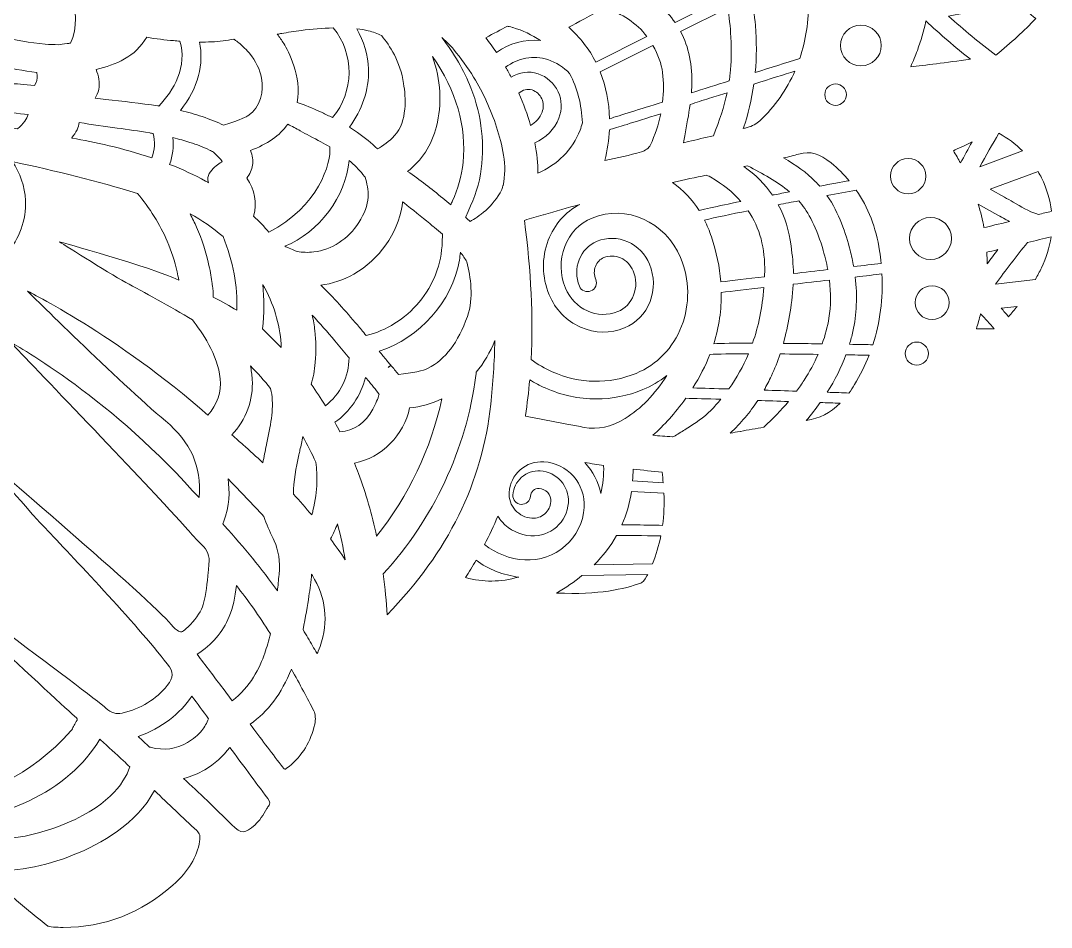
# Model space of a CAD drawing. Header units: millimetres. Extents: x -1647 to 2455, y -685 to 37.
# Drawn here: x 1462.7 to 1755.1, y -570.8 to -313.5 of the extents above; entities that cross this region are included whole.
import ezdxf

# ---------------------------------------------------------------- set-up
doc = ezdxf.new("R2010")
doc.units = ezdxf.units.MM
doc.header["$MEASUREMENT"] = 0
doc.layers.add('Layer 5', color=7, linetype='Continuous')

msp = doc.modelspace()

# ---------------------------------------------------------------- linework, layer by layer
at = {"layer": 'Layer 5', "lineweight": 0}
for points, knots in [([(1457.05, -318.14), (1461.62, -310.82), (1462.39, -301.49), (1459.11, -293.52), (1461.89, -293.96), (1464.48, -294.44), (1466.99, -294.98), (1468.78, -295.38), (1470.51, -295.79), (1472.13, -296.22), (1474.86, -298.96), (1476.84, -302.94), (1477.72, -307.45), (1478.1, -309.38), (1479.11, -315.85), (1476.86, -319.93), (1476.53, -319.97), (1476.21, -320.01), (1475.91, -320.05), (1474.88, -320.17), (1474.1, -320.27), (1473.54, -320.35), (1472.26, -320.36), (1470.95, -320.3), (1469.65, -320.18), (1465.41, -319.79), (1461.26, -319.01), (1457.05, -318.14)], [0, 0, 0, 0, 1, 1, 1, 2, 2, 2, 3, 3, 3, 4, 4, 4, 5, 5, 5, 6, 6, 6, 7, 7, 7, 8, 8, 8, 9, 9, 9, 9]), ([(1637.48, -304.98), (1642.56, -302.22), (1648.08, -299.24), (1653.56, -296.28), (1657.63, -298.91), (1660.7, -302.69), (1662.34, -307.03), (1662.34, -307.03), (1648.37, -314.06), (1648.37, -314.06), (1645.76, -310.31), (1642.1, -307.25), (1637.48, -304.98)], [0, 0, 0, 0, 1, 1, 1, 2, 2, 2, 3, 3, 3, 4, 4, 4, 4]), ([(1683.77, -324.24), (1679.75, -325.52), (1675.47, -326.89), (1671.12, -328.28), (1671.53, -323.89), (1671.56, -319.4), (1671.17, -314.9), (1670.92, -311.89), (1670.43, -309.17), (1669.71, -306.68), (1669.71, -306.68), (1685.41, -298.78), (1685.41, -298.78), (1685.94, -301.37), (1686.22, -304.32), (1686.25, -307.69), (1686.32, -313.63), (1685.49, -319.15), (1683.77, -324.24)], [0, 0, 0, 0, 1, 1, 1, 2, 2, 2, 3, 3, 3, 4, 4, 4, 5, 5, 5, 6, 6, 6, 6]), ([(1628.48, -309.85), (1633.43, -311.66), (1637.44, -314.11), (1640.41, -318.06), (1640.41, -318.06), (1625.93, -325.35), (1625.93, -325.35), (1624, -321.55), (1621.4, -318.22), (1618.21, -315.43), (1620.66, -314.1), (1624.22, -312.16), (1628.48, -309.85)], [0, 0, 0, 0, 1, 1, 1, 2, 2, 2, 3, 3, 3, 4, 4, 4, 4]), ([(1653.01, -334.04), (1653.06, -333.4), (1653.1, -332.76), (1653.13, -332.11), (1653.39, -326.25), (1652.29, -321.04), (1649.94, -316.63), (1649.94, -316.63), (1663.22, -309.95), (1663.22, -309.95), (1663.8, -312.47), (1664.05, -315.14), (1664.2, -318.26), (1664.4, -322.33), (1664.34, -325.59), (1664.02, -328.53), (1663.94, -329.23), (1663.85, -329.92), (1663.74, -330.63), (1660.08, -331.79), (1656.46, -332.94), (1653.01, -334.04)], [0, 0, 0, 0, 1, 1, 1, 2, 2, 2, 3, 3, 3, 4, 4, 4, 5, 5, 5, 6, 6, 6, 7, 7, 7, 7]), ([(1739.42, -323.35), (1734.82, -319.87), (1730.3, -316.15), (1725.95, -312.25), (1730.8, -311.36), (1737.48, -310.14), (1745.46, -308.69), (1747.23, -310.08), (1748.98, -311.52), (1750.69, -312.97), (1747.42, -316.38), (1743.72, -319.78), (1739.42, -323.35)], [0, 0, 0, 0, 1, 1, 1, 2, 2, 2, 3, 3, 3, 4, 4, 4, 4]), ([(1537.37, -320.01), (1536.81, -319.1), (1536.2, -318.22), (1535.53, -317.37), (1535.96, -317.31), (1536.39, -317.25), (1536.82, -317.17), (1538.45, -316.89), (1540.38, -316.57), (1542.34, -316.3), (1545.33, -315.9), (1548.38, -315.66), (1551.44, -315.59), (1557.47, -322.97), (1557.36, -333.7), (1551.22, -341.05), (1550.24, -340.55), (1549.23, -340.07), (1548.23, -339.61), (1548.23, -339.61), (1547.65, -339.35), (1547.65, -339.35), (1545.58, -338.4), (1543.44, -337.42), (1541.19, -336.72), (1542.57, -329.35), (1538.65, -322.12), (1537.37, -320.01)], [0, 0, 0, 0, 1, 1, 1, 2, 2, 2, 3, 3, 3, 4, 4, 4, 5, 5, 5, 6, 6, 6, 7, 7, 7, 8, 8, 8, 9, 9, 9, 9]), ([(1597.7, -322.55), (1596.75, -321.12), (1595.75, -319.73), (1594.73, -318.39), (1596.9, -317.17), (1598.92, -316.09), (1600.87, -315.12), (1601.06, -315.14), (1601.46, -315.22), (1602.3, -315.47), (1602.3, -315.47), (1602.35, -315.48), (1602.35, -315.48), (1605.21, -316.32), (1607.82, -317.55), (1610.17, -319.17), (1605.82, -318.73), (1601.34, -319.92), (1597.7, -322.55)], [0, 0, 0, 0, 1, 1, 1, 2, 2, 2, 3, 3, 3, 4, 4, 4, 5, 5, 5, 6, 6, 6, 6]), ([(1701.1, -326.37), (1697.91, -326.37), (1695.31, -323.77), (1695.31, -320.58), (1695.31, -317.39), (1697.91, -314.79), (1701.1, -314.79), (1704.29, -314.79), (1706.89, -317.39), (1706.89, -320.58), (1706.89, -323.77), (1704.29, -326.37), (1701.1, -326.37)], [0, 0, 0, 0, 1, 1, 1, 2, 2, 2, 3, 3, 3, 4, 4, 4, 4]), ([(1717.11, -321.99), (1718.14, -319.29), (1718.95, -316.48), (1719.52, -313.63), (1723.59, -317.41), (1727.83, -321.05), (1732.16, -324.49), (1725.14, -325.42), (1719.17, -326.18), (1715.22, -326.63), (1715.93, -324.97), (1716.56, -323.44), (1717.11, -321.99)], [0, 0, 0, 0, 1, 1, 1, 2, 2, 2, 3, 3, 3, 4, 4, 4, 4]), ([(1486.85, -335.89), (1485.87, -335.78), (1484.87, -335.68), (1483.87, -335.57), (1484.34, -334.79), (1484.69, -333.96), (1484.89, -333.07), (1485.35, -331.1), (1484.8, -329.16), (1484.16, -327.4), (1489.64, -326.04), (1495.38, -323.78), (1498.5, -318.19), (1501.14, -318.75), (1503.72, -319.01), (1506.13, -319.21), (1506.74, -319.26), (1507.33, -319.3), (1507.91, -319.34), (1510.1, -326.34), (1506.18, -333.51), (1501.92, -337.77), (1501.84, -337.76), (1501.76, -337.74), (1501.68, -337.73), (1496.75, -336.95), (1491.73, -336.41), (1486.85, -335.89)], [0, 0, 0, 0, 1, 1, 1, 2, 2, 2, 3, 3, 3, 4, 4, 4, 5, 5, 5, 6, 6, 6, 7, 7, 7, 8, 8, 8, 9, 9, 9, 9]), ([(1561.4, -327.3), (1561.26, -323.31), (1560.12, -319.38), (1558.09, -315.83), (1559.27, -315.96), (1560.35, -316.14), (1561.35, -316.39), (1562.71, -316.72), (1563.97, -317.19), (1565.09, -317.79), (1565.12, -317.8), (1565.16, -317.82), (1565.19, -317.84), (1567.42, -320.61), (1570.42, -325), (1571.37, -331.4), (1571.99, -335.18), (1572.48, -342.12), (1568.83, -346.16), (1567.35, -347.8), (1565.45, -349.06), (1563.94, -349.91), (1562.31, -348.29), (1560.38, -346.7), (1558.33, -345.26), (1557.58, -344.74), (1556.79, -344.22), (1555.98, -343.71), (1559.63, -339.05), (1561.59, -333.13), (1561.4, -327.3)], [0, 0, 0, 0, 1, 1, 1, 2, 2, 2, 3, 3, 3, 4, 4, 4, 5, 5, 5, 6, 6, 6, 7, 7, 7, 8, 8, 8, 9, 9, 9, 10, 10, 10, 10]), ([(1590.23, -370.5), (1589.84, -370.12), (1589.42, -369.74), (1588.96, -369.32), (1588.98, -369.28), (1588.99, -369.25), (1589.01, -369.21), (1590.99, -364.96), (1592.45, -361.28), (1593.16, -357.13), (1594.54, -349.11), (1593.61, -340.64), (1590.47, -332.63), (1588.52, -327.64), (1585.74, -322.83), (1582.19, -318.27), (1583.85, -319.83), (1585.09, -321.03), (1585.32, -321.35), (1585.39, -321.46), (1585.46, -321.56), (1585.54, -321.66), (1587.66, -324.22), (1589.57, -326.87), (1591.22, -329.56), (1593.94, -334.01), (1596.14, -338.78), (1597.75, -343.75), (1599.3, -348.52), (1600.9, -354.72), (1599.58, -360.35), (1599.56, -360.4), (1599.54, -360.46), (1599.51, -360.53), (1599.44, -360.74), (1599.33, -361.05), (1599.24, -361.44), (1596.77, -366.41), (1592.49, -369.27), (1590.23, -370.5)], [0, 0, 0, 0, 1, 1, 1, 2, 2, 2, 3, 3, 3, 4, 4, 4, 5, 5, 5, 6, 6, 6, 7, 7, 7, 8, 8, 8, 9, 9, 9, 10, 10, 10, 11, 11, 11, 12, 12, 12, 13, 13, 13, 13]), ([(1520.32, -343.2), (1518.49, -342.32), (1516.51, -341.53), (1514.27, -340.77), (1512.26, -340.09), (1510.21, -339.5), (1508.05, -338.99), (1510.58, -335.92), (1512.31, -332.6), (1513.22, -329.1), (1514.03, -325.98), (1514.11, -322.72), (1513.46, -319.61), (1514.67, -319.62), (1515.81, -319.61), (1516.89, -319.56), (1519.12, -319.46), (1521.24, -319.19), (1523.2, -318.77), (1523.27, -318.83), (1523.34, -318.88), (1523.41, -318.93), (1524.26, -319.52), (1525.09, -320.19), (1525.87, -320.92), (1526.35, -321.41), (1526.97, -322.05), (1527.56, -322.7), (1529.46, -324.96), (1530.67, -327.43), (1531.09, -329.87), (1531.69, -333.41), (1530.98, -338.07), (1527.19, -340.55), (1526.88, -340.75), (1525.49, -341.53), (1520.32, -343.2)], [0, 0, 0, 0, 1, 1, 1, 2, 2, 2, 3, 3, 3, 4, 4, 4, 5, 5, 5, 6, 6, 6, 7, 7, 7, 8, 8, 8, 9, 9, 9, 10, 10, 10, 11, 11, 11, 12, 12, 12, 12]), ([(1629.8, -341.35), (1629.69, -336.71), (1628.8, -332.2), (1627.16, -328.09), (1627.16, -328.09), (1642.07, -320.58), (1642.07, -320.58), (1643.58, -323.17), (1644.54, -325.82), (1644.82, -328.2), (1645.16, -331.02), (1645.16, -333.83), (1644.85, -336.63), (1638.25, -338.71), (1632.84, -340.41), (1629.8, -341.35)], [0, 0, 0, 0, 1, 1, 1, 2, 2, 2, 3, 3, 3, 4, 4, 4, 5, 5, 5, 5]), ([(1572.5, -356.29), (1576.44, -353.35), (1579.33, -348.87), (1580.71, -343.52), (1582.32, -337.29), (1581.89, -330.21), (1579.57, -323.75), (1586.27, -333.28), (1589.32, -343.7), (1588.23, -353.8), (1587.81, -357.68), (1586.81, -361.34), (1585.26, -364.68), (1585.09, -365.04), (1584.92, -365.39), (1584.75, -365.75), (1584, -365.15), (1583.26, -364.54), (1582.51, -363.93), (1582.51, -363.93), (1582.48, -363.9), (1582.48, -363.9), (1579.29, -361.3), (1576.01, -358.62), (1572.5, -356.29)], [0, 0, 0, 0, 1, 1, 1, 2, 2, 2, 3, 3, 3, 4, 4, 4, 5, 5, 5, 6, 6, 6, 7, 7, 7, 8, 8, 8, 8]), ([(1612.29, -324.59), (1614.66, -325.4), (1616.8, -326.77), (1618.48, -328.56), (1620.65, -332.68), (1621.86, -337.37), (1622.08, -342.53), (1621.9, -343.23), (1621.69, -343.93), (1621.43, -344.59), (1619.29, -350.11), (1614.96, -354.48), (1609.43, -356.77), (1609.49, -354.11), (1609.21, -351.27), (1608.59, -348.16), (1611.74, -346.85), (1614.2, -344.37), (1615.42, -341.23), (1616.38, -338.75), (1616.31, -336.06), (1615.21, -333.69), (1614.1, -331.28), (1612.07, -329.47), (1609.51, -328.6), (1606.96, -327.74), (1604.13, -328.11), (1601.86, -329.56), (1601.37, -328.63), (1600.86, -327.7), (1600.32, -326.77), (1603.75, -324.07), (1608.26, -323.23), (1612.29, -324.59)], [0, 0, 0, 0, 1, 1, 1, 2, 2, 2, 3, 3, 3, 4, 4, 4, 5, 5, 5, 6, 6, 6, 7, 7, 7, 8, 8, 8, 9, 9, 9, 10, 10, 10, 11, 11, 11, 11]), ([(1463.58, -331.67), (1461.42, -331.47), (1458.63, -331.2), (1455.58, -330.84), (1455.67, -330.57), (1455.74, -330.3), (1455.81, -330.02), (1456.1, -328.82), (1456.16, -327.54), (1455.98, -326.16), (1459.79, -327.03), (1463.54, -327.81), (1467.3, -328.25), (1467.34, -328.46), (1467.37, -328.67), (1467.4, -328.89), (1467.56, -330.01), (1467.31, -331.08), (1466.71, -331.95), (1466.71, -331.95), (1463.58, -331.67), (1463.58, -331.67)], [0, 0, 0, 0, 1, 1, 1, 2, 2, 2, 3, 3, 3, 4, 4, 4, 5, 5, 5, 6, 6, 6, 7, 7, 7, 7]), ([(1670.73, -331.55), (1675.27, -330.1), (1679.33, -328.81), (1682.38, -327.83), (1680.07, -333.08), (1676.75, -337.8), (1672.42, -341.98), (1671.56, -342.8), (1670.23, -343.5), (1668.85, -343.85), (1668.49, -343.95), (1668.11, -344.04), (1667.73, -344.14), (1669.12, -340.12), (1670.12, -335.89), (1670.73, -331.55)], [0, 0, 0, 0, 1, 1, 1, 2, 2, 2, 3, 3, 3, 4, 4, 4, 5, 5, 5, 5]), ([(1607.81, -333.2), (1609.05, -333.62), (1610.02, -334.49), (1610.56, -335.67), (1611.12, -336.87), (1611.15, -338.24), (1610.65, -339.53), (1610.03, -341.11), (1608.87, -342.44), (1607.39, -343.28), (1606.5, -340.21), (1605.39, -337.13), (1604.06, -334.12), (1605.06, -333.14), (1606.53, -332.77), (1607.81, -333.2)], [0, 0, 0, 0, 1, 1, 1, 2, 2, 2, 3, 3, 3, 4, 4, 4, 5, 5, 5, 5]), ([(1696.99, -334.53), (1696.99, -336.22), (1695.61, -337.59), (1693.92, -337.59), (1692.24, -337.59), (1690.86, -336.22), (1690.86, -334.53), (1690.86, -332.84), (1692.24, -331.46), (1693.92, -331.46), (1695.61, -331.46), (1696.99, -332.84), (1696.99, -334.53)], [0, 0, 0, 0, 1, 1, 1, 2, 2, 2, 3, 3, 3, 4, 4, 4, 4]), ([(1663.13, -333.97), (1662.29, -337.87), (1661.01, -341.91), (1659.24, -346.19), (1656.88, -346.74), (1654.52, -347.29), (1652.2, -347.82), (1652.2, -347.82), (1650.74, -348.16), (1650.74, -348.16), (1650.87, -347.49), (1650.99, -346.83), (1651.12, -346.18), (1651.7, -343.15), (1652.26, -340.23), (1652.65, -337.3), (1654.37, -336.76), (1656.21, -336.17), (1658.17, -335.55), (1659.83, -335.02), (1661.49, -334.49), (1663.13, -333.97)], [0, 0, 0, 0, 1, 1, 1, 2, 2, 2, 3, 3, 3, 4, 4, 4, 5, 5, 5, 6, 6, 6, 7, 7, 7, 7]), ([(1451.31, -342.52), (1452.05, -341.24), (1452.53, -340), (1452.78, -338.78), (1456.88, -339.34), (1460.83, -339.76), (1463.87, -340.06), (1463.87, -340.06), (1464.89, -340.17), (1464.89, -340.17), (1464.54, -341.37), (1463.55, -342.72), (1461.89, -344.27), (1458.31, -343.7), (1454.79, -343.13), (1451.31, -342.52)], [0, 0, 0, 0, 1, 1, 1, 2, 2, 2, 3, 3, 3, 4, 4, 4, 5, 5, 5, 5]), ([(1644.34, -339.94), (1643.72, -342.97), (1642.72, -345.98), (1641.34, -348.95), (1641.07, -349.54), (1639.89, -350.49), (1638.83, -350.79), (1635.51, -351.73), (1632.07, -352.45), (1628.44, -353.2), (1629.18, -350.32), (1629.62, -347.39), (1629.76, -344.49), (1631.91, -343.85), (1636.07, -342.55), (1644.34, -339.94)], [0, 0, 0, 0, 1, 1, 1, 2, 2, 2, 3, 3, 3, 4, 4, 4, 5, 5, 5, 5]), ([(1478.74, -344.47), (1479.04, -343.8), (1479.26, -343.11), (1479.38, -342.41), (1482.97, -343.08), (1486.59, -343.56), (1490.13, -344.03), (1493.16, -344.43), (1496.3, -344.85), (1499.34, -345.38), (1499.69, -345.44), (1500.02, -345.5), (1500.36, -345.56), (1500.93, -347.82), (1500.79, -350.26), (1499.98, -352.48), (1491.61, -349.64), (1483.53, -347.99), (1477.38, -346.85), (1477.33, -346.84), (1477.27, -346.83), (1477.22, -346.82), (1477.86, -346.09), (1478.37, -345.29), (1478.74, -344.47)], [0, 0, 0, 0, 1, 1, 1, 2, 2, 2, 3, 3, 3, 4, 4, 4, 5, 5, 5, 6, 6, 6, 7, 7, 7, 8, 8, 8, 8]), ([(1533.19, -373.55), (1531.82, -371.96), (1530.36, -370.43), (1528.84, -368.99), (1529.82, -365.12), (1529.17, -361.58), (1526.87, -358.22), (1527.78, -357.09), (1528.33, -355.86), (1528.52, -354.55), (1528.72, -353.18), (1528.52, -351.8), (1527.93, -350.36), (1532.7, -348.61), (1536.26, -346.11), (1538.54, -342.93), (1539.72, -343.48), (1540.91, -344.15), (1542.07, -344.8), (1542.92, -345.28), (1543.81, -345.78), (1544.67, -346.22), (1547.11, -347.47), (1548.86, -348.42), (1550.41, -349.35), (1551, -353.96), (1547.09, -366.36), (1533.19, -373.55)], [0, 0, 0, 0, 1, 1, 1, 2, 2, 2, 3, 3, 3, 4, 4, 4, 5, 5, 5, 6, 6, 6, 7, 7, 7, 8, 8, 8, 9, 9, 9, 9]), ([(1505.93, -346.73), (1507.66, -347.15), (1509.25, -347.59), (1510.76, -348.08), (1512.64, -348.68), (1514.5, -349.42), (1516.3, -350.26), (1516.68, -350.43), (1517.06, -350.64), (1517.41, -350.83), (1517.41, -350.83), (1517.69, -351.1), (1517.69, -351.1), (1518.63, -351.99), (1519.46, -352.77), (1519.91, -353.5), (1519.78, -353.6), (1519.59, -353.73), (1519.35, -353.9), (1518.41, -354.56), (1517.11, -355.46), (1516.24, -356.93), (1515.83, -357.61), (1515.72, -358.45), (1515.92, -359.22), (1515.95, -359.32), (1515.98, -359.42), (1516.02, -359.52), (1515.75, -359.37), (1515.48, -359.22), (1515.21, -359.07), (1512.07, -357.34), (1508.64, -355.74), (1505, -354.31), (1505.88, -351.89), (1506.2, -349.31), (1505.93, -346.73)], [0, 0, 0, 0, 1, 1, 1, 2, 2, 2, 3, 3, 3, 4, 4, 4, 5, 5, 5, 6, 6, 6, 7, 7, 7, 8, 8, 8, 9, 9, 9, 10, 10, 10, 11, 11, 11, 12, 12, 12, 12]), ([(1729.35, -353.92), (1728.71, -352.75), (1728.04, -351.59), (1727.33, -350.46), (1728.71, -349.79), (1730.52, -348.94), (1732.64, -347.96), (1731.52, -349.94), (1730.42, -351.93), (1729.35, -353.92)], [0, 0, 0, 0, 1, 1, 1, 2, 2, 2, 3, 3, 3, 3]), ([(1740.27, -345.49), (1742.73, -346.85), (1744.95, -348.52), (1746.9, -350.5), (1746.9, -350.5), (1734.85, -355), (1734.85, -355), (1736.58, -351.8), (1738.4, -348.61), (1740.27, -345.49)], [0, 0, 0, 0, 1, 1, 1, 2, 2, 2, 3, 3, 3, 3]), ([(1683.44, -351.41), (1686.85, -350.48), (1689.35, -351.16), (1692.68, -353.92), (1694.56, -355.48), (1696.26, -357.16), (1697.76, -358.95), (1695.51, -359.37), (1692.63, -359.89), (1689.41, -360.49), (1689, -360.03), (1688.59, -359.58), (1688.15, -359.14), (1685.66, -356.64), (1682.76, -354.5), (1679.16, -352.5), (1680.68, -352.14), (1682.07, -351.78), (1683.44, -351.41)], [0, 0, 0, 0, 1, 1, 1, 2, 2, 2, 3, 3, 3, 4, 4, 4, 5, 5, 5, 6, 6, 6, 6]), ([(1491.53, -509.98), (1489.81, -510.39), (1488.48, -509.99), (1486.94, -508.61), (1482.51, -504.65), (1429.56, -465.51), (1429.56, -465.51), (1429.56, -465.51), (1471.46, -505.15), (1478, -510.83), (1478.98, -511.67), (1478.98, -511.67), (1478.52, -512.41), (1478.23, -512.88), (1478, -513.33), (1477.77, -513.77), (1477.53, -514.25), (1477.28, -514.75), (1477.07, -514.98), (1465.27, -528.03), (1452.22, -534.12), (1437.15, -533.6), (1433.44, -533.47), (1430.34, -532.54), (1427.67, -530.77), (1426.97, -530.18), (1426.29, -529.6), (1425.64, -529.02), (1425, -528.44), (1384.86, -496.01), (1384.86, -496.01), (1384.86, -496.01), (1415.78, -530.58), (1417.6, -532.53), (1414.32, -534.75), (1410.68, -536.12), (1406.24, -536.82), (1399.07, -537.95), (1392.11, -536.58), (1384.74, -535.13), (1384.73, -535.13), (1384.71, -535.12), (1384.7, -535.12), (1384.69, -535.12), (1384.68, -535.12), (1384.67, -535.11), (1382.86, -534.76), (1380.98, -534.39), (1379.12, -534.06), (1371.19, -532.68), (1364.73, -528.81), (1358.78, -521.89), (1355.82, -518.43), (1351.2, -513.44), (1347.34, -509.33), (1347.98, -509.34), (1348.62, -509.34), (1349.24, -509.31), (1354.82, -509.04), (1359.96, -506.62), (1363.71, -502.5), (1367.47, -498.37), (1369.39, -493.02), (1369.13, -487.45), (1369.1, -486.8), (1369.03, -486.15), (1368.93, -485.51), (1372.66, -487.53), (1376.81, -488.6), (1381.06, -488.6), (1383.02, -488.6), (1384.98, -488.37), (1386.9, -487.91), (1392.34, -486.63), (1396.95, -483.32), (1399.88, -478.57), (1402.82, -473.82), (1403.73, -468.22), (1402.45, -462.79), (1402, -460.88), (1401.24, -459.07), (1400.2, -457.45), (1402.33, -458.01), (1404.52, -458.3), (1406.74, -458.3), (1411.02, -458.3), (1415.27, -457.2), (1419.02, -455.12), (1423.91, -452.43), (1427.45, -447.99), (1429, -442.63), (1430.55, -437.26), (1429.91, -431.62), (1427.21, -426.73), (1426.7, -425.81), (1426.11, -424.94), (1425.45, -424.13), (1426.07, -424.17), (1426.68, -424.2), (1427.3, -424.2), (1432.9, -424.2), (1438.23, -422.4), (1442.69, -419.01), (1447.13, -415.64), (1449.99, -410.73), (1450.74, -405.2), (1451.5, -399.66), (1450.05, -394.17), (1446.68, -389.73), (1446.05, -388.9), (1445.35, -388.13), (1444.58, -387.43), (1449.99, -386.41), (1454.93, -383.68), (1458.67, -379.58), (1462.43, -375.46), (1464.36, -370.12), (1464.11, -364.55), (1463.93, -360.57), (1462.61, -356.74), (1460.35, -353.51), (1473.06, -356.2), (1484.42, -359.1), (1495.86, -362.56), (1499.35, -366.66), (1502.27, -371.35), (1504.32, -376.14), (1505.51, -378.93), (1506.45, -381.83), (1507.11, -384.77), (1507.28, -385.51), (1507.44, -386.3), (1507.58, -387.14), (1499.85, -383.49), (1473.73, -376.26), (1473.73, -376.26), (1473.73, -376.26), (1487.31, -384.94), (1492.55, -387.78), (1497.36, -390.4), (1505.38, -394.77), (1511.49, -398.45), (1514.15, -401.79), (1518.58, -408.29), (1519.37, -415.12), (1519.79, -418.8), (1518.49, -422.6), (1515.86, -425.43), (1490.17, -402.86), (1464.66, -390.26), (1464.66, -390.26), (1464.66, -390.26), (1490.56, -415.95), (1503.85, -427.12), (1510.94, -433.08), (1514.11, -439.89), (1513.37, -448.86), (1512.76, -448.2), (1512.13, -447.56), (1511.53, -446.9), (1486.55, -419.17), (1459.84, -404.76), (1459.84, -404.76), (1459.84, -404.76), (1493.55, -439.89), (1504.37, -451.64), (1505.55, -452.92), (1506.73, -454.2), (1507.91, -455.48), (1508.57, -456.2), (1509.25, -456.98), (1509.92, -457.75), (1511.23, -459.25), (1512.57, -460.8), (1514.1, -462.22), (1515.77, -463.78), (1516.41, -465.49), (1516.17, -467.74), (1516.1, -468.49), (1516.02, -469.23), (1515.95, -469.99), (1515.64, -473.09), (1515.33, -476.29), (1514.52, -479.16), (1514.02, -480.94), (1512.75, -482.96), (1510.95, -484.85), (1509.02, -486.88), (1508.33, -486.97), (1508.32, -486.97), (1508.25, -486.96), (1507.19, -487), (1505.42, -484.83), (1499.91, -478.1), (1450.71, -436.16), (1450.71, -436.16), (1450.71, -436.16), (1466.17, -453.6), (1466.97, -454.59), (1467.15, -454.82), (1467.52, -455.21), (1469.75, -457.56), (1476.78, -464.95), (1495.45, -484.59), (1504.34, -496.04), (1506.23, -498.49), (1506.22, -499.75), (1504.29, -502.19), (1501.19, -506.08), (1496.9, -508.71), (1491.53, -509.98)], [0, 0, 0, 0, 1, 1, 1, 2, 2, 2, 3, 3, 3, 4, 4, 4, 5, 5, 5, 6, 6, 6, 7, 7, 7, 8, 8, 8, 9, 9, 9, 10, 10, 10, 11, 11, 11, 12, 12, 12, 13, 13, 13, 14, 14, 14, 15, 15, 15, 16, 16, 16, 17, 17, 17, 18, 18, 18, 19, 19, 19, 20, 20, 20, 21, 21, 21, 22, 22, 22, 23, 23, 23, 24, 24, 24, 25, 25, 25, 26, 26, 26, 27, 27, 27, 28, 28, 28, 29, 29, 29, 30, 30, 30, 31, 31, 31, 32, 32, 32, 33, 33, 33, 34, 34, 34, 35, 35, 35, 36, 36, 36, 37, 37, 37, 38, 38, 38, 39, 39, 39, 40, 40, 40, 41, 41, 41, 42, 42, 42, 43, 43, 43, 44, 44, 44, 45, 45, 45, 46, 46, 46, 47, 47, 47, 48, 48, 48, 49, 49, 49, 50, 50, 50, 51, 51, 51, 52, 52, 52, 53, 53, 53, 54, 54, 54, 55, 55, 55, 56, 56, 56, 57, 57, 57, 58, 58, 58, 59, 59, 59, 60, 60, 60, 61, 61, 61, 62, 62, 62, 63, 63, 63, 64, 64, 64, 65, 65, 65, 66, 66, 66, 67, 67, 67, 68, 68, 68, 69, 69, 69, 70, 70, 70, 70]), ([(1541.2, -379.01), (1540.7, -378.92), (1539.03, -378.16), (1538.22, -377.8), (1538.03, -377.72), (1537.85, -377.64), (1537.68, -377.56), (1547.41, -373.57), (1555.07, -363.37), (1555.91, -353.2), (1557.44, -354.47), (1558.74, -355.77), (1559.84, -357.15), (1560.03, -357.39), (1560.23, -357.65), (1560.45, -357.97), (1560.95, -359.51), (1561.49, -361.7), (1561.33, -363.59), (1561.13, -365.92), (1560.26, -368.28), (1558.67, -370.79), (1555.73, -375.46), (1550.95, -378.59), (1545.89, -379.17), (1544.27, -379.35), (1542.69, -379.3), (1541.2, -379.01)], [0, 0, 0, 0, 1, 1, 1, 2, 2, 2, 3, 3, 3, 4, 4, 4, 5, 5, 5, 6, 6, 6, 7, 7, 7, 8, 8, 8, 9, 9, 9, 9]), ([(1709.51, -357.65), (1709.51, -354.89), (1711.75, -352.65), (1714.51, -352.65), (1717.27, -352.65), (1719.52, -354.89), (1719.52, -357.65), (1719.52, -360.41), (1717.27, -362.66), (1714.51, -362.66), (1711.75, -362.66), (1709.51, -360.41), (1709.51, -357.65)], [0, 0, 0, 0, 1, 1, 1, 2, 2, 2, 3, 3, 3, 4, 4, 4, 4]), ([(1667.88, -354.94), (1667.88, -354.94), (1668.94, -354.72), (1668.94, -354.72), (1673.23, -356.94), (1677.37, -359.19), (1680.84, -362.11), (1679.4, -362.38), (1677.95, -362.66), (1676.49, -362.95), (1676.33, -362.98), (1676.17, -363.01), (1676.01, -363.04), (1673.89, -359.95), (1671.18, -357.24), (1667.88, -354.94)], [0, 0, 0, 0, 1, 1, 1, 2, 2, 2, 3, 3, 3, 4, 4, 4, 5, 5, 5, 5]), ([(1751.34, -356.31), (1751.7, -356.92), (1752.04, -357.55), (1752.35, -358.17), (1753.82, -361.18), (1754.76, -364.35), (1755.14, -367.62), (1753.91, -367.93), (1752.66, -368.23), (1751.41, -368.54), (1751.29, -368.48), (1751.17, -368.43), (1751.04, -368.39), (1748.74, -367.64), (1746.49, -366.32), (1744.31, -365.04), (1743.48, -364.56), (1742.63, -364.06), (1741.79, -363.6), (1741.79, -363.6), (1737.75, -361.39), (1737.75, -361.39), (1737.75, -361.39), (1751.34, -356.31), (1751.34, -356.31)], [0, 0, 0, 0, 1, 1, 1, 2, 2, 2, 3, 3, 3, 4, 4, 4, 5, 5, 5, 6, 6, 6, 7, 7, 7, 8, 8, 8, 8]), ([(1647.67, -359.43), (1651.13, -358.65), (1654.18, -357.99), (1657.24, -357.39), (1657.38, -357.43), (1657.79, -357.54), (1658.52, -357.97), (1661.96, -359.96), (1664.8, -362.24), (1667.07, -364.82), (1663.69, -365.51), (1660.8, -366.12), (1658.43, -366.65), (1657.23, -366.93), (1656.15, -367.18), (1655.21, -367.41), (1653.2, -364.23), (1650.71, -361.58), (1647.67, -359.43)], [0, 0, 0, 0, 1, 1, 1, 2, 2, 2, 3, 3, 3, 4, 4, 4, 5, 5, 5, 6, 6, 6, 6]), ([(1691.48, -363.16), (1694.36, -362.62), (1697.16, -362.11), (1699.8, -361.63), (1703.19, -366.52), (1705.37, -372.22), (1706.39, -378.85), (1706.58, -380.04), (1706.73, -381.23), (1706.85, -382.41), (1704.41, -382.7), (1701.78, -383), (1699.05, -383.32), (1698.78, -381.77), (1698.44, -380.21), (1698.03, -378.63), (1696.81, -373.91), (1694.99, -368.2), (1691.48, -363.16)], [0, 0, 0, 0, 1, 1, 1, 2, 2, 2, 3, 3, 3, 4, 4, 4, 5, 5, 5, 6, 6, 6, 6]), ([(1557.3, -385.42), (1564.36, -381.45), (1569.72, -373.84), (1570.96, -366.05), (1571.01, -365.68), (1571.06, -365.32), (1571.1, -364.95), (1571.1, -364.95), (1571.5, -365.27), (1571.5, -365.27), (1573.91, -367.17), (1576.41, -369.13), (1578.8, -371.12), (1579.22, -371.47), (1579.63, -371.81), (1580.05, -372.15), (1580.05, -372.15), (1580.11, -372.2), (1580.11, -372.2), (1580.86, -372.81), (1581.63, -373.45), (1582.4, -374.11), (1582.37, -374.73), (1582.36, -375.35), (1582.34, -375.95), (1582.34, -375.95), (1582.33, -376.26), (1582.33, -376.26), (1582.16, -382.55), (1579.89, -388.48), (1575.77, -393.4), (1571.78, -398.16), (1566.47, -401.5), (1560.76, -402.86), (1559.82, -401.74), (1559.02, -400.78), (1558.26, -399.88), (1554.87, -395.9), (1551.51, -392.03), (1547.86, -388.6), (1551.1, -388.18), (1554.33, -387.1), (1557.3, -385.42)], [0, 0, 0, 0, 1, 1, 1, 2, 2, 2, 3, 3, 3, 4, 4, 4, 5, 5, 5, 6, 6, 6, 7, 7, 7, 8, 8, 8, 9, 9, 9, 10, 10, 10, 11, 11, 11, 12, 12, 12, 13, 13, 13, 14, 14, 14, 14]), ([(1683.47, -364.66), (1685.71, -367.21), (1688.12, -371.15), (1690.17, -377.92), (1690.81, -380.08), (1691.32, -382.15), (1691.7, -384.16), (1688.45, -384.54), (1685.17, -384.92), (1681.98, -385.28), (1681.93, -382.75), (1681.64, -380.19), (1681.29, -377.43), (1680.75, -373.13), (1679.54, -369.25), (1677.67, -365.77), (1679.58, -365.4), (1681.53, -365.03), (1683.47, -364.66)], [0, 0, 0, 0, 1, 1, 1, 2, 2, 2, 3, 3, 3, 4, 4, 4, 5, 5, 5, 6, 6, 6, 6]), ([(1524.06, -395.7), (1522.17, -394.57), (1519.92, -393.32), (1517.35, -391.98), (1517.43, -390.84), (1517.28, -389.74), (1517.14, -388.81), (1517.11, -388.58), (1517.08, -388.36), (1517.05, -388.14), (1516.87, -386.58), (1516.59, -384.93), (1516.17, -382.96), (1515.38, -379.28), (1514.2, -375.65), (1512.67, -372.17), (1512.1, -370.86), (1511.46, -369.56), (1510.79, -368.3), (1514.11, -370.12), (1517.31, -372.33), (1520.17, -374.8), (1523.01, -381.76), (1524.34, -388.94), (1524.06, -395.7)], [0, 0, 0, 0, 1, 1, 1, 2, 2, 2, 3, 3, 3, 4, 4, 4, 5, 5, 5, 6, 6, 6, 7, 7, 7, 8, 8, 8, 8]), ([(1637.32, -413.61), (1629.72, -416.75), (1621.28, -416.6), (1613.56, -413.17), (1611.46, -412.24), (1609.44, -411.07), (1607.55, -409.68), (1608.15, -397.72), (1607.54, -384.78), (1605.65, -370.19), (1607.44, -369.68), (1609.2, -369.16), (1610.96, -368.65), (1610.96, -368.65), (1611.05, -368.63), (1611.05, -368.63), (1614.56, -367.61), (1617.95, -366.63), (1621.33, -365.68), (1617.26, -367.83), (1614.13, -371.37), (1612.42, -375.81), (1610.5, -380.78), (1610.59, -386.28), (1612.67, -391.31), (1614.39, -395.45), (1617.55, -398.72), (1621.59, -400.49), (1625.64, -402.28), (1630.07, -402.35), (1634.06, -400.7), (1637.4, -399.32), (1639.97, -396.66), (1641.29, -393.22), (1642.61, -389.83), (1642.54, -386.07), (1641.12, -382.64), (1639.94, -379.77), (1637.75, -377.51), (1634.97, -376.28), (1632.15, -375.03), (1629.06, -374.98), (1626.26, -376.14), (1621.42, -378.14), (1619.17, -383.85), (1621.25, -388.87), (1621.5, -389.49), (1621.99, -389.97), (1622.6, -390.23), (1623.22, -390.48), (1623.9, -390.48), (1624.52, -390.23), (1625.79, -389.7), (1626.4, -388.23), (1625.87, -386.96), (1625.37, -385.75), (1625.34, -384.44), (1625.79, -383.26), (1626.23, -382.1), (1627.07, -381.21), (1628.17, -380.76), (1629.69, -380.13), (1631.39, -380.16), (1632.95, -380.85), (1634.55, -381.56), (1635.81, -382.87), (1636.5, -384.55), (1637.43, -386.79), (1637.48, -389.23), (1636.63, -391.42), (1635.8, -393.57), (1634.21, -395.23), (1632.15, -396.08), (1626.46, -398.44), (1619.79, -395.44), (1617.29, -389.39), (1615.7, -385.56), (1615.63, -381.37), (1617.08, -377.61), (1618.52, -373.88), (1621.28, -371.02), (1624.86, -369.54), (1634.47, -365.56), (1645.71, -370.59), (1649.91, -380.75), (1652.53, -387.07), (1652.65, -393.98), (1650.25, -400.21), (1647.86, -406.39), (1643.27, -411.14), (1637.32, -413.61)], [0, 0, 0, 0, 1, 1, 1, 2, 2, 2, 3, 3, 3, 4, 4, 4, 5, 5, 5, 6, 6, 6, 7, 7, 7, 8, 8, 8, 9, 9, 9, 10, 10, 10, 11, 11, 11, 12, 12, 12, 13, 13, 13, 14, 14, 14, 15, 15, 15, 16, 16, 16, 17, 17, 17, 18, 18, 18, 19, 19, 19, 20, 20, 20, 21, 21, 21, 22, 22, 22, 23, 23, 23, 24, 24, 24, 25, 25, 25, 26, 26, 26, 27, 27, 27, 28, 28, 28, 29, 29, 29, 30, 30, 30, 30]), ([(1661.36, -387.64), (1661.03, -383.43), (1660.14, -379.16), (1658.68, -374.83), (1658.12, -373.16), (1657.47, -371.59), (1656.74, -370.11), (1659.88, -369.37), (1664.21, -368.46), (1669.12, -367.46), (1672.43, -372.33), (1673.98, -378.14), (1673.8, -384.99), (1673.79, -385.41), (1673.78, -385.82), (1673.76, -386.23), (1668.87, -386.79), (1664.54, -387.28), (1661.36, -387.64)], [0, 0, 0, 0, 1, 1, 1, 2, 2, 2, 3, 3, 3, 4, 4, 4, 5, 5, 5, 6, 6, 6, 6]), ([(1735.99, -372.24), (1735.59, -370.03), (1735.05, -367.82), (1734.37, -365.63), (1734.37, -365.63), (1739.96, -368.69), (1739.96, -368.69), (1740.65, -369.07), (1741.33, -369.46), (1742.02, -369.85), (1742.42, -370.07), (1742.82, -370.3), (1743.23, -370.53), (1740.21, -371.26), (1737.75, -371.84), (1735.99, -372.24)], [0, 0, 0, 0, 1, 1, 1, 2, 2, 2, 3, 3, 3, 4, 4, 4, 5, 5, 5, 5]), ([(1720.86, -381.29), (1717.57, -381.29), (1714.9, -378.61), (1714.9, -375.33), (1714.9, -372.04), (1717.57, -369.37), (1720.86, -369.37), (1724.15, -369.37), (1726.82, -372.04), (1726.82, -375.33), (1726.82, -378.61), (1724.15, -381.29), (1720.86, -381.29)], [0, 0, 0, 0, 1, 1, 1, 2, 2, 2, 3, 3, 3, 4, 4, 4, 4]), ([(1752.33, -383.65), (1751.79, -384.76), (1751.2, -385.87), (1750.59, -386.95), (1750.59, -386.95), (1739.3, -388.26), (1739.3, -388.26), (1742.19, -384.34), (1745.23, -380.39), (1748.34, -376.5), (1750.66, -375.93), (1752.98, -375.37), (1755.04, -374.86), (1754.62, -377.89), (1753.71, -380.84), (1752.33, -383.65)], [0, 0, 0, 0, 1, 1, 1, 2, 2, 2, 3, 3, 3, 4, 4, 4, 5, 5, 5, 5]), ([(1566.84, -410.23), (1566.84, -410.23), (1566.84, -410.23), (1566.84, -410.23), (1566.14, -409.38), (1565.44, -408.53), (1564.74, -407.68), (1564.74, -407.68), (1564.46, -407.34), (1564.46, -407.34), (1576.02, -403.52), (1585.07, -393.3), (1587.2, -381.47), (1587.33, -380.72), (1587.42, -379.97), (1587.49, -379.23), (1588.19, -380.14), (1588.8, -381.05), (1589.31, -381.96), (1590.41, -386.18), (1591.31, -392.25), (1589.47, -397.45), (1586.85, -404.87), (1583.21, -409.68), (1578.33, -412.17), (1577.01, -412.84), (1573.87, -413.49), (1569.88, -413.91), (1569.19, -413.01), (1568.47, -412.16), (1567.77, -411.33), (1567.77, -411.33), (1567.01, -411.97), (1567.01, -411.97), (1567.01, -411.97), (1567.01, -411.97), (1567.01, -411.97), (1567.01, -411.97), (1567.74, -411.3), (1567.74, -411.3), (1567.44, -410.94), (1567.13, -410.58), (1566.84, -410.23)], [0, 0, 0, 0, 1, 1, 1, 2, 2, 2, 3, 3, 3, 4, 4, 4, 5, 5, 5, 6, 6, 6, 7, 7, 7, 8, 8, 8, 9, 9, 9, 10, 10, 10, 11, 11, 11, 12, 12, 12, 13, 13, 13, 14, 14, 14, 14]), ([(1739.96, -378.51), (1738.93, -379.84), (1737.91, -381.19), (1736.89, -382.55), (1736.9, -381.43), (1736.87, -380.32), (1736.82, -379.22), (1737.68, -379.03), (1738.74, -378.79), (1739.96, -378.51)], [0, 0, 0, 0, 1, 1, 1, 2, 2, 2, 3, 3, 3, 3]), ([(1704.47, -405.49), (1702.84, -405.46), (1700.55, -405.41), (1697.86, -405.37), (1698.23, -404.16), (1698.55, -402.96), (1698.82, -401.75), (1699.91, -396.86), (1700.13, -391.68), (1699.48, -386.28), (1702.46, -385.94), (1705.07, -385.64), (1707.07, -385.41), (1707.43, -392.41), (1706.56, -399.12), (1704.47, -405.49)], [0, 0, 0, 0, 1, 1, 1, 2, 2, 2, 3, 3, 3, 4, 4, 4, 5, 5, 5, 5]), ([(1531.33, -401.01), (1531.83, -396.69), (1531.86, -392.45), (1531.42, -388.37), (1531.63, -388.74), (1531.83, -389.11), (1532.03, -389.48), (1534.89, -394.86), (1536.5, -400.73), (1536.65, -406.28), (1534.93, -404.44), (1533.15, -402.67), (1531.33, -401.01)], [0, 0, 0, 0, 1, 1, 1, 2, 2, 2, 3, 3, 3, 4, 4, 4, 4]), ([(1681.9, -388.53), (1681.91, -388.45), (1681.91, -388.38), (1681.91, -388.31), (1685.37, -387.91), (1688.86, -387.51), (1692.16, -387.13), (1692.63, -390.93), (1692.59, -394.5), (1692.03, -397.9), (1691.63, -400.36), (1690.99, -402.81), (1690.13, -405.23), (1687.5, -405.19), (1684.75, -405.16), (1681.99, -405.13), (1680.99, -405.11), (1680.03, -405.1), (1679.1, -405.1), (1680.52, -400.07), (1681.45, -394.58), (1681.9, -388.53)], [0, 0, 0, 0, 1, 1, 1, 2, 2, 2, 3, 3, 3, 4, 4, 4, 5, 5, 5, 6, 6, 6, 7, 7, 7, 7]), ([(1721.29, -398.35), (1718.64, -398.35), (1716.48, -396.19), (1716.48, -393.54), (1716.48, -390.89), (1718.64, -388.73), (1721.29, -388.73), (1723.94, -388.73), (1726.1, -390.89), (1726.1, -393.54), (1726.1, -396.19), (1723.94, -398.35), (1721.29, -398.35)], [0, 0, 0, 0, 1, 1, 1, 2, 2, 2, 3, 3, 3, 4, 4, 4, 4]), ([(1673.58, -389.27), (1673.13, -394.95), (1672.06, -400.2), (1670.36, -405.04), (1665.02, -405.04), (1661.58, -405.09), (1659.35, -405.19), (1660.85, -400.44), (1661.56, -395.58), (1661.49, -390.65), (1664.64, -390.29), (1668.89, -389.81), (1673.58, -389.27)], [0, 0, 0, 0, 1, 1, 1, 2, 2, 2, 3, 3, 3, 4, 4, 4, 4]), ([(1742.98, -397.53), (1742.31, -396.71), (1741.61, -395.91), (1740.89, -395.12), (1740.89, -395.12), (1745.45, -394.59), (1745.45, -394.59), (1744.66, -395.59), (1743.84, -396.57), (1742.98, -397.53)], [0, 0, 0, 0, 1, 1, 1, 2, 2, 2, 3, 3, 3, 3]), ([(1545.16, -416.71), (1545.72, -414.87), (1546.09, -412.87), (1546.32, -410.49), (1546.6, -407.42), (1546.57, -404.39), (1546.21, -401.47), (1546.03, -400.03), (1545.78, -398.57), (1545.44, -397.1), (1547.61, -399.45), (1549.81, -401.86), (1551.87, -404.33), (1553.14, -405.85), (1554.4, -407.37), (1555.67, -408.89), (1555.67, -408.89), (1555.91, -409.19), (1555.91, -409.19), (1555.9, -414.47), (1553.37, -419.58), (1549.19, -422.82), (1547.9, -420.71), (1546.54, -418.66), (1545.16, -416.71)], [0, 0, 0, 0, 1, 1, 1, 2, 2, 2, 3, 3, 3, 4, 4, 4, 5, 5, 5, 6, 6, 6, 7, 7, 7, 8, 8, 8, 8]), ([(1733.85, -400.97), (1734.3, -399.56), (1734.7, -398.15), (1735.05, -396.75), (1736.4, -398.09), (1737.68, -399.5), (1738.88, -400.97), (1738.88, -400.97), (1733.85, -400.97), (1733.85, -400.97)], [0, 0, 0, 0, 1, 1, 1, 2, 2, 2, 3, 3, 3, 3]), ([(1566.69, -482.12), (1566.5, -478.43), (1566.13, -474.61), (1565.58, -470.52), (1579.82, -455.03), (1589.17, -435.09), (1591.89, -414.22), (1591.93, -413.91), (1591.94, -413.6), (1591.92, -413.29), (1594.17, -410.66), (1595.97, -407.61), (1597.27, -404.26), (1597.13, -410.3), (1596.74, -416.37), (1596.09, -422.39), (1593.71, -444.62), (1584.08, -464.18), (1566.69, -482.12)], [0, 0, 0, 0, 1, 1, 1, 2, 2, 2, 3, 3, 3, 4, 4, 4, 5, 5, 5, 6, 6, 6, 6]), ([(1716.96, -411.28), (1715.15, -411.28), (1713.69, -409.81), (1713.69, -408.01), (1713.69, -406.2), (1715.15, -404.73), (1716.96, -404.73), (1718.77, -404.73), (1720.24, -406.2), (1720.24, -408.01), (1720.24, -409.81), (1718.77, -411.28), (1716.96, -411.28)], [0, 0, 0, 0, 1, 1, 1, 2, 2, 2, 3, 3, 3, 4, 4, 4, 4]), ([(1653.4, -417.75), (1655.39, -414.63), (1657.02, -411.45), (1658.27, -408.22), (1660.47, -408.1), (1664.38, -408.05), (1669.21, -408.05), (1667.71, -411.6), (1665.86, -414.92), (1663.63, -418.03), (1659.81, -417.92), (1656.29, -417.82), (1653.4, -417.75)], [0, 0, 0, 0, 1, 1, 1, 2, 2, 2, 3, 3, 3, 4, 4, 4, 4]), ([(1682.86, -418.66), (1679.87, -418.55), (1676.75, -418.45), (1673.63, -418.35), (1674.37, -417.05), (1675.06, -415.72), (1675.7, -414.34), (1676.63, -412.34), (1677.45, -410.26), (1678.18, -408.09), (1681.65, -408.12), (1685.3, -408.16), (1688.95, -408.22), (1687.87, -410.69), (1686.56, -413.13), (1685.02, -415.53), (1684.34, -416.59), (1683.62, -417.62), (1682.86, -418.66)], [0, 0, 0, 0, 1, 1, 1, 2, 2, 2, 3, 3, 3, 4, 4, 4, 5, 5, 5, 6, 6, 6, 6]), ([(1699.29, -416.79), (1698.78, -417.65), (1698.25, -418.44), (1697.71, -419.18), (1695.99, -419.12), (1693.89, -419.04), (1691.55, -418.96), (1693.74, -415.49), (1695.52, -411.95), (1696.86, -408.34), (1699.11, -408.38), (1701.31, -408.43), (1703.4, -408.47), (1702.28, -411.32), (1700.91, -414.09), (1699.29, -416.79)], [0, 0, 0, 0, 1, 1, 1, 2, 2, 2, 3, 3, 3, 4, 4, 4, 5, 5, 5, 5]), ([(1528.43, -415.27), (1528.35, -414), (1528.17, -412.72), (1527.9, -411.43), (1529.9, -413.48), (1531.81, -415.65), (1533.63, -417.91), (1534.7, -422.24), (1533.93, -426.81), (1532.9, -431.88), (1532.76, -432.52), (1532.63, -433.17), (1532.49, -433.82), (1532.49, -433.82), (1532.46, -433.96), (1532.46, -433.96), (1532.12, -435.61), (1531.76, -437.3), (1531.46, -439.01), (1529.64, -437.28), (1527.75, -435.54), (1525.83, -433.84), (1524.96, -433.06), (1523.88, -432.13), (1522.61, -431.06), (1526.7, -426.8), (1528.81, -421.1), (1528.43, -415.27)], [0, 0, 0, 0, 1, 1, 1, 2, 2, 2, 3, 3, 3, 4, 4, 4, 5, 5, 5, 6, 6, 6, 7, 7, 7, 8, 8, 8, 9, 9, 9, 9]), ([(1553.32, -430.17), (1552.87, -429.29), (1552.39, -428.39), (1551.9, -427.5), (1556.11, -424.5), (1559.24, -419.89), (1560.57, -414.78), (1560.76, -415), (1560.95, -415.22), (1561.13, -415.44), (1562.33, -416.84), (1563.47, -418.17), (1564.43, -419.58), (1564.07, -420.72), (1563.5, -422.26), (1562.66, -423.77), (1560.42, -427.77), (1557.28, -429.92), (1553.32, -430.17)], [0, 0, 0, 0, 1, 1, 1, 2, 2, 2, 3, 3, 3, 4, 4, 4, 5, 5, 5, 6, 6, 6, 6]), ([(1634.19, -426.41), (1630.25, -428.84), (1626.46, -429.67), (1622.62, -428.93), (1621.18, -428.66), (1619.73, -428.38), (1618.28, -428.11), (1618.28, -428.11), (1617.72, -428), (1617.72, -428), (1617.72, -428), (1617.7, -428), (1617.7, -428), (1613.84, -427.27), (1609.84, -426.51), (1605.93, -425.72), (1605.93, -425.68), (1605.94, -425.64), (1605.95, -425.59), (1606.45, -422.27), (1606.86, -418.87), (1607.15, -415.43), (1608.57, -416.31), (1610.04, -417.08), (1611.53, -417.74), (1616.2, -419.81), (1621.08, -420.86), (1626.03, -420.86), (1630.57, -420.86), (1635.01, -419.98), (1639.23, -418.23), (1641.68, -417.22), (1643.95, -415.87), (1646, -414.24), (1642.6, -419.63), (1638.72, -423.62), (1634.19, -426.41)], [0, 0, 0, 0, 1, 1, 1, 2, 2, 2, 3, 3, 3, 4, 4, 4, 5, 5, 5, 6, 6, 6, 7, 7, 7, 8, 8, 8, 9, 9, 9, 10, 10, 10, 11, 11, 11, 12, 12, 12, 12]), ([(1558.56, -442.01), (1558.2, -441.05), (1557.82, -440.07), (1557.42, -439.1), (1565.16, -437.49), (1571.54, -431.12), (1573.08, -423.39), (1576.22, -423.11), (1579.33, -422.22), (1582.26, -420.8), (1579.12, -435.04), (1572.77, -448.39), (1563.73, -459.81), (1562.41, -453.61), (1560.68, -447.66), (1558.56, -442.01)], [0, 0, 0, 0, 1, 1, 1, 2, 2, 2, 3, 3, 3, 4, 4, 4, 5, 5, 5, 5]), ([(1658.54, -424.12), (1656.62, -426.1), (1654.01, -427.76), (1651.49, -429.36), (1650.49, -429.99), (1649.46, -430.65), (1648.44, -431.34), (1648.2, -431.51), (1647.77, -431.61), (1647.62, -431.61), (1645.68, -431.49), (1643.84, -431.34), (1642.04, -431.17), (1645.32, -428.34), (1648.35, -424.96), (1651.4, -420.69), (1654, -420.75), (1657.43, -420.85), (1661.36, -420.96), (1660.47, -422.04), (1659.53, -423.09), (1658.54, -424.12)], [0, 0, 0, 0, 1, 1, 1, 2, 2, 2, 3, 3, 3, 4, 4, 4, 5, 5, 5, 6, 6, 6, 7, 7, 7, 7]), ([(1673.55, -428.88), (1671.38, -429.25), (1669.17, -429.65), (1666.91, -430.06), (1666.91, -430.06), (1666.83, -430.08), (1666.83, -430.08), (1665.91, -430.24), (1664.98, -430.41), (1664.05, -430.58), (1667.03, -427.77), (1669.62, -424.68), (1671.84, -421.29), (1674.67, -421.38), (1677.6, -421.48), (1680.55, -421.58), (1678.5, -424.03), (1676.18, -426.44), (1673.55, -428.88)], [0, 0, 0, 0, 1, 1, 1, 2, 2, 2, 3, 3, 3, 4, 4, 4, 5, 5, 5, 6, 6, 6, 6]), ([(1685.58, -427.01), (1687.02, -425.32), (1688.35, -423.62), (1689.57, -421.89), (1691.49, -421.96), (1693.38, -422.02), (1695.22, -422.09), (1692.47, -424.8), (1689.32, -426.4), (1685.58, -427.01)], [0, 0, 0, 0, 1, 1, 1, 2, 2, 2, 3, 3, 3, 3]), ([(1546.45, -438.8), (1546.73, -440.76), (1546.84, -442.72), (1546.79, -444.64), (1546.73, -447.04), (1546.36, -449.62), (1545.66, -452.52), (1545.56, -452.96), (1545.44, -453.38), (1545.32, -453.79), (1543.66, -451.8), (1541.93, -449.82), (1540.15, -447.87), (1540.06, -444.24), (1540.88, -440.42), (1541.68, -436.73), (1541.79, -436.27), (1541.89, -435.81), (1541.98, -435.36), (1542.24, -434.17), (1542.51, -432.86), (1542.76, -431.5), (1544.09, -433.89), (1545.33, -436.33), (1546.45, -438.8)], [0, 0, 0, 0, 1, 1, 1, 2, 2, 2, 3, 3, 3, 4, 4, 4, 5, 5, 5, 6, 6, 6, 7, 7, 7, 8, 8, 8, 8]), ([(1605.73, -466.53), (1601.52, -466.26), (1597.6, -464.76), (1594.33, -462.18), (1595.7, -459.55), (1596.96, -456.85), (1598.11, -454.12), (1598.46, -454.67), (1598.85, -455.2), (1599.29, -455.69), (1601.39, -458.08), (1604.3, -459.5), (1607.48, -459.7), (1613, -460.04), (1617.77, -455.83), (1618.12, -450.31), (1618.41, -445.62), (1614.83, -441.56), (1610.14, -441.27), (1608.19, -441.15), (1606.3, -441.8), (1604.84, -443.09), (1603.37, -444.38), (1602.5, -446.17), (1602.38, -448.12), (1602.29, -449.5), (1603.34, -450.69), (1604.73, -450.77), (1606.09, -450.84), (1607.28, -449.8), (1607.37, -448.43), (1607.41, -447.81), (1607.68, -447.25), (1608.15, -446.84), (1608.61, -446.43), (1609.2, -446.22), (1609.83, -446.26), (1610.77, -446.32), (1611.63, -446.74), (1612.25, -447.45), (1612.88, -448.16), (1613.19, -449.06), (1613.13, -450), (1613.05, -451.34), (1612.44, -452.57), (1611.44, -453.46), (1610.43, -454.35), (1609.13, -454.8), (1607.79, -454.71), (1605.95, -454.6), (1604.26, -453.77), (1603.04, -452.38), (1601.81, -451), (1601.2, -449.22), (1601.32, -447.38), (1601.47, -444.91), (1602.58, -442.64), (1604.45, -441), (1606.31, -439.36), (1608.69, -438.54), (1611.15, -438.7), (1614.4, -438.9), (1617.38, -440.36), (1619.54, -442.81), (1621.7, -445.26), (1622.78, -448.4), (1622.58, -451.65), (1622.32, -455.89), (1620.42, -459.77), (1617.23, -462.58), (1617.23, -462.58), (1617.23, -462.58), (1617.23, -462.58), (1614.05, -465.39), (1609.96, -466.79), (1605.73, -466.53)], [0, 0, 0, 0, 1, 1, 1, 2, 2, 2, 3, 3, 3, 4, 4, 4, 5, 5, 5, 6, 6, 6, 7, 7, 7, 8, 8, 8, 9, 9, 9, 10, 10, 10, 11, 11, 11, 12, 12, 12, 13, 13, 13, 14, 14, 14, 15, 15, 15, 16, 16, 16, 17, 17, 17, 18, 18, 18, 19, 19, 19, 20, 20, 20, 21, 21, 21, 22, 22, 22, 23, 23, 23, 24, 24, 24, 25, 25, 25, 25]), ([(1627.3, -447.71), (1626.67, -444.41), (1625.08, -441.34), (1622.74, -438.92), (1624.64, -439.2), (1626.4, -439.47), (1628.11, -439.72), (1628.11, -439.74), (1628.11, -439.77), (1628.11, -439.8), (1628.22, -442.41), (1627.94, -445.08), (1627.3, -447.71)], [0, 0, 0, 0, 1, 1, 1, 2, 2, 2, 3, 3, 3, 4, 4, 4, 4]), ([(1644.68, -441.67), (1644.82, -442.67), (1644.93, -443.65), (1645.02, -444.62), (1645.02, -444.62), (1636.34, -444.09), (1636.34, -444.09), (1636.42, -443.02), (1636.47, -441.94), (1636.48, -440.83), (1639.18, -441.08), (1641.96, -441.34), (1644.68, -441.67)], [0, 0, 0, 0, 1, 1, 1, 2, 2, 2, 3, 3, 3, 4, 4, 4, 4]), ([(1520.51, -456.79), (1520.22, -456.47), (1520.13, -456.33), (1520.1, -456.27), (1520.12, -456.16), (1520.23, -455.88), (1520.27, -455.78), (1522.1, -451.29), (1522.08, -446.99), (1521.57, -443.5), (1521.57, -443.5), (1521.76, -443.71), (1521.76, -443.71), (1521.76, -443.71), (1521.76, -443.71), (1521.76, -443.71), (1525.04, -447.14), (1528.42, -450.68), (1531.77, -454.25), (1532.45, -456.44), (1533.38, -458.41), (1534.36, -460.49), (1534.36, -460.49), (1534.66, -461.12), (1534.66, -461.12), (1535.93, -463.82), (1536.37, -466.85), (1536.04, -470.64), (1535.9, -472.33), (1535.75, -473.88), (1535.59, -475.33), (1531.15, -469.14), (1526.2, -463.05), (1520.51, -456.79)], [0, 0, 0, 0, 1, 1, 1, 2, 2, 2, 3, 3, 3, 4, 4, 4, 5, 5, 5, 6, 6, 6, 7, 7, 7, 8, 8, 8, 9, 9, 9, 10, 10, 10, 11, 11, 11, 11]), ([(1644.84, -456.74), (1643.54, -456.71), (1642.15, -456.68), (1640.76, -456.66), (1637.47, -456.61), (1635.07, -456.59), (1633.29, -456.62), (1634.6, -453.64), (1635.51, -450.46), (1636.01, -447.08), (1636.01, -447.08), (1645.23, -447.64), (1645.23, -447.64), (1645.36, -450.79), (1645.23, -453.81), (1644.84, -456.74)], [0, 0, 0, 0, 1, 1, 1, 2, 2, 2, 3, 3, 3, 4, 4, 4, 5, 5, 5, 5]), ([(1550.65, -460.57), (1551.39, -459.18), (1552.05, -457.75), (1552.62, -456.29), (1553.49, -459.62), (1554.23, -463.05), (1554.84, -466.55), (1553.5, -464.53), (1552.09, -462.53), (1550.65, -460.57)], [0, 0, 0, 0, 1, 1, 1, 2, 2, 2, 3, 3, 3, 3]), ([(1641.98, -467.62), (1641.98, -467.62), (1625.4, -467.93), (1625.4, -467.93), (1627.98, -465.38), (1630.1, -462.62), (1631.77, -459.65), (1634.52, -459.57), (1639.21, -459.61), (1644.33, -459.73), (1643.79, -462.44), (1643.01, -465.07), (1641.98, -467.62)], [0, 0, 0, 0, 1, 1, 1, 2, 2, 2, 3, 3, 3, 4, 4, 4, 4]), ([(1588.9, -471.56), (1589.94, -469.96), (1590.95, -468.3), (1591.92, -466.6), (1595.5, -469.25), (1599.65, -470.89), (1604.06, -471.4), (1598.66, -472.87), (1594.1, -472.91), (1588.9, -471.56)], [0, 0, 0, 0, 1, 1, 1, 2, 2, 2, 3, 3, 3, 3]), ([(1547.16, -492.47), (1547.08, -492.66), (1546.96, -492.87), (1546.82, -493.09), (1546.35, -492.34), (1545.93, -491.64), (1545.54, -490.94), (1544.71, -489.45), (1543.8, -487.89), (1542.84, -486.31), (1543.58, -482.84), (1544.12, -479.44), (1544.51, -476.84), (1544.83, -474.73), (1545.12, -472.65), (1545.27, -470.59), (1545.57, -471.08), (1545.86, -471.57), (1546.13, -472.05), (1549.7, -478.39), (1550.05, -485.26), (1547.16, -492.47)], [0, 0, 0, 0, 1, 1, 1, 2, 2, 2, 3, 3, 3, 4, 4, 4, 5, 5, 5, 6, 6, 6, 7, 7, 7, 7]), ([(1640.41, -471.08), (1639.8, -472.3), (1638.93, -473.02), (1638.69, -473.11), (1633.93, -474.76), (1626.97, -476.51), (1614.77, -475.93), (1617.42, -474.39), (1619.82, -472.75), (1621.98, -471), (1621.98, -471), (1640.62, -470.65), (1640.62, -470.65), (1640.55, -470.79), (1640.49, -470.94), (1640.41, -471.08)], [0, 0, 0, 0, 1, 1, 1, 2, 2, 2, 3, 3, 3, 4, 4, 4, 5, 5, 5, 5]), ([(1512.78, -493.28), (1517.05, -490.61), (1520.04, -487.11), (1521.89, -482.62), (1522.94, -480.06), (1523.62, -477.16), (1523.93, -473.83), (1527.18, -477.89), (1530.35, -482.38), (1533.57, -487.47), (1533.1, -489.44), (1532.58, -491.24), (1532, -492.95), (1530.59, -497.06), (1527.86, -502.66), (1522.78, -506.48), (1522.78, -506.48), (1520.18, -503.05), (1520.18, -503.05), (1517.71, -499.8), (1515.25, -496.54), (1512.78, -493.28)], [0, 0, 0, 0, 1, 1, 1, 2, 2, 2, 3, 3, 3, 4, 4, 4, 5, 5, 5, 6, 6, 6, 7, 7, 7, 7]), ([(1546.17, -513.17), (1545.06, -518.04), (1542.6, -522.06), (1538.87, -525.13), (1538.23, -525.66), (1537.85, -525.87), (1537.67, -525.94), (1537.51, -525.82), (1537.16, -525.51), (1536.61, -524.78), (1533.7, -520.91), (1530.76, -517.02), (1527.82, -513.14), (1532.89, -509.61), (1536.74, -504.48), (1539.54, -497.52), (1541.94, -501.79), (1544.09, -505.87), (1545.91, -509.38), (1546.37, -510.25), (1546.48, -511.85), (1546.17, -513.17)], [0, 0, 0, 0, 1, 1, 1, 2, 2, 2, 3, 3, 3, 4, 4, 4, 5, 5, 5, 6, 6, 6, 7, 7, 7, 7]), ([(1511.31, -505.18), (1512.89, -507.32), (1514.47, -509.45), (1516.05, -511.59), (1515.49, -512.79), (1514.97, -513.93), (1514.18, -514.89), (1513.08, -516.24), (1511.69, -517.41), (1510.06, -518.37), (1506.9, -520.21), (1503.24, -520.69), (1499.76, -519.73), (1499.61, -519.69), (1499.46, -519.66), (1499.31, -519.64), (1498.24, -518.64), (1497.17, -517.65), (1496.1, -516.65), (1502.77, -514.17), (1507.97, -510.24), (1511.31, -505.18)], [0, 0, 0, 0, 1, 1, 1, 2, 2, 2, 3, 3, 3, 4, 4, 4, 5, 5, 5, 6, 6, 6, 7, 7, 7, 7]), ([(1493.72, -525.27), (1492.05, -530.2), (1487.14, -536.94), (1473.45, -542.16), (1463.68, -545.89), (1452.79, -546.95), (1441.96, -545.23), (1441.72, -544.95), (1441.45, -544.7), (1441.16, -544.48), (1440.03, -543.39), (1438.89, -542.27), (1437.72, -541.12), (1447.45, -540.93), (1456.82, -538.83), (1464.96, -534.99), (1473.9, -530.78), (1480.87, -524.72), (1485.18, -517.42), (1485.18, -517.42), (1485.39, -517.6), (1485.39, -517.6), (1487.64, -519.62), (1489.77, -521.52), (1491.89, -523.53), (1492.5, -524.11), (1493.11, -524.69), (1493.72, -525.27)], [0, 0, 0, 0, 1, 1, 1, 2, 2, 2, 3, 3, 3, 4, 4, 4, 5, 5, 5, 6, 6, 6, 7, 7, 7, 8, 8, 8, 9, 9, 9, 9]), ([(1533.2, -536.13), (1533, -536.45), (1532.81, -536.77), (1532.62, -537.09), (1531.58, -538.84), (1530.5, -540.64), (1529.22, -541.69), (1526.23, -544.12), (1525.49, -544.53), (1522.58, -541.63), (1517.97, -537.01), (1513.18, -532.5), (1508.96, -528.57), (1511.05, -528.02), (1513.06, -527.18), (1514.98, -526.07), (1517.72, -524.47), (1520.24, -522.21), (1522.07, -519.73), (1525.5, -524.36), (1529.14, -529.27), (1532.82, -534.18), (1533.68, -535.33), (1533.42, -535.75), (1533.2, -536.13)], [0, 0, 0, 0, 1, 1, 1, 2, 2, 2, 3, 3, 3, 4, 4, 4, 5, 5, 5, 6, 6, 6, 7, 7, 7, 8, 8, 8, 8]), ([(1513.52, -546.39), (1512.82, -550.83), (1510.41, -554.76), (1505.92, -558.78), (1496.99, -566.75), (1486.51, -570.79), (1474.76, -570.79), (1474.76, -570.79), (1474.76, -570.79), (1474.76, -570.79), (1473.87, -570.79), (1472.96, -570.77), (1472.06, -570.73), (1470.95, -570.67), (1470.53, -570.46), (1470.49, -570.43), (1464.61, -565.85), (1458.6, -560.74), (1452.18, -554.88), (1460.78, -555.12), (1469.55, -553.53), (1477.68, -550.25), (1485.52, -547.09), (1495.71, -541.4), (1500.71, -531.98), (1504.61, -535.75), (1508.63, -539.61), (1512.69, -543.35), (1513.58, -544.18), (1513.76, -544.83), (1513.52, -546.39)], [0, 0, 0, 0, 1, 1, 1, 2, 2, 2, 3, 3, 3, 4, 4, 4, 5, 5, 5, 6, 6, 6, 7, 7, 7, 8, 8, 8, 9, 9, 9, 10, 10, 10, 10])]:
    msp.add_open_spline(points, degree=3, knots=knots, dxfattribs=at)

doc.saveas('drawing.dxf')
